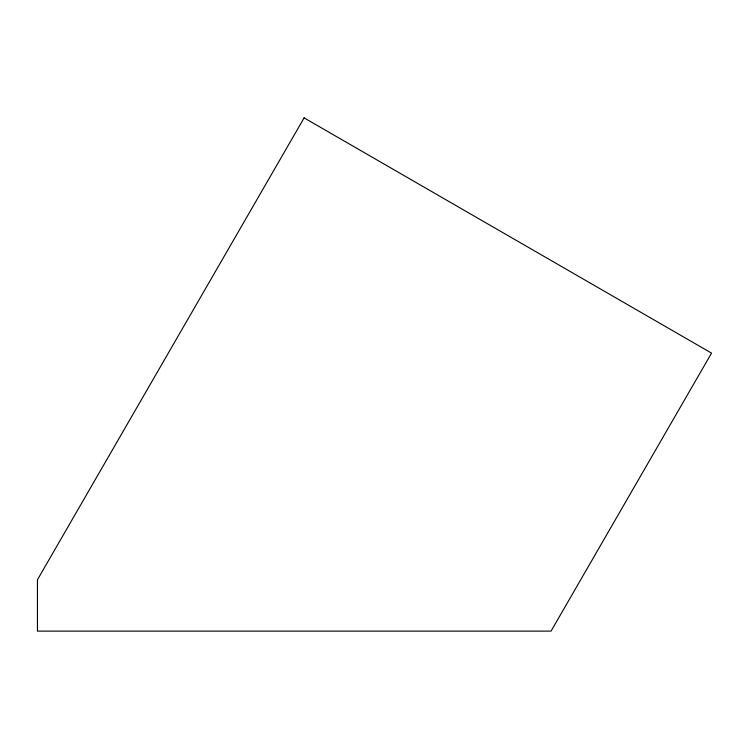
<?xml version="1.0" encoding="UTF-8"?>
<svg xmlns="http://www.w3.org/2000/svg" width="749" height="749" viewBox="0 0 749 749"><rect width="100%" height="100%" fill="white"/><g stroke="black" fill="none" stroke-linecap="round" stroke-linejoin="round"><path stroke-width="1.12" d="M304.113 117.883L37.45 579.754L37.45 631.117L551.049 631.117L711.55 353.116L304.113 117.883"/></g></svg>
